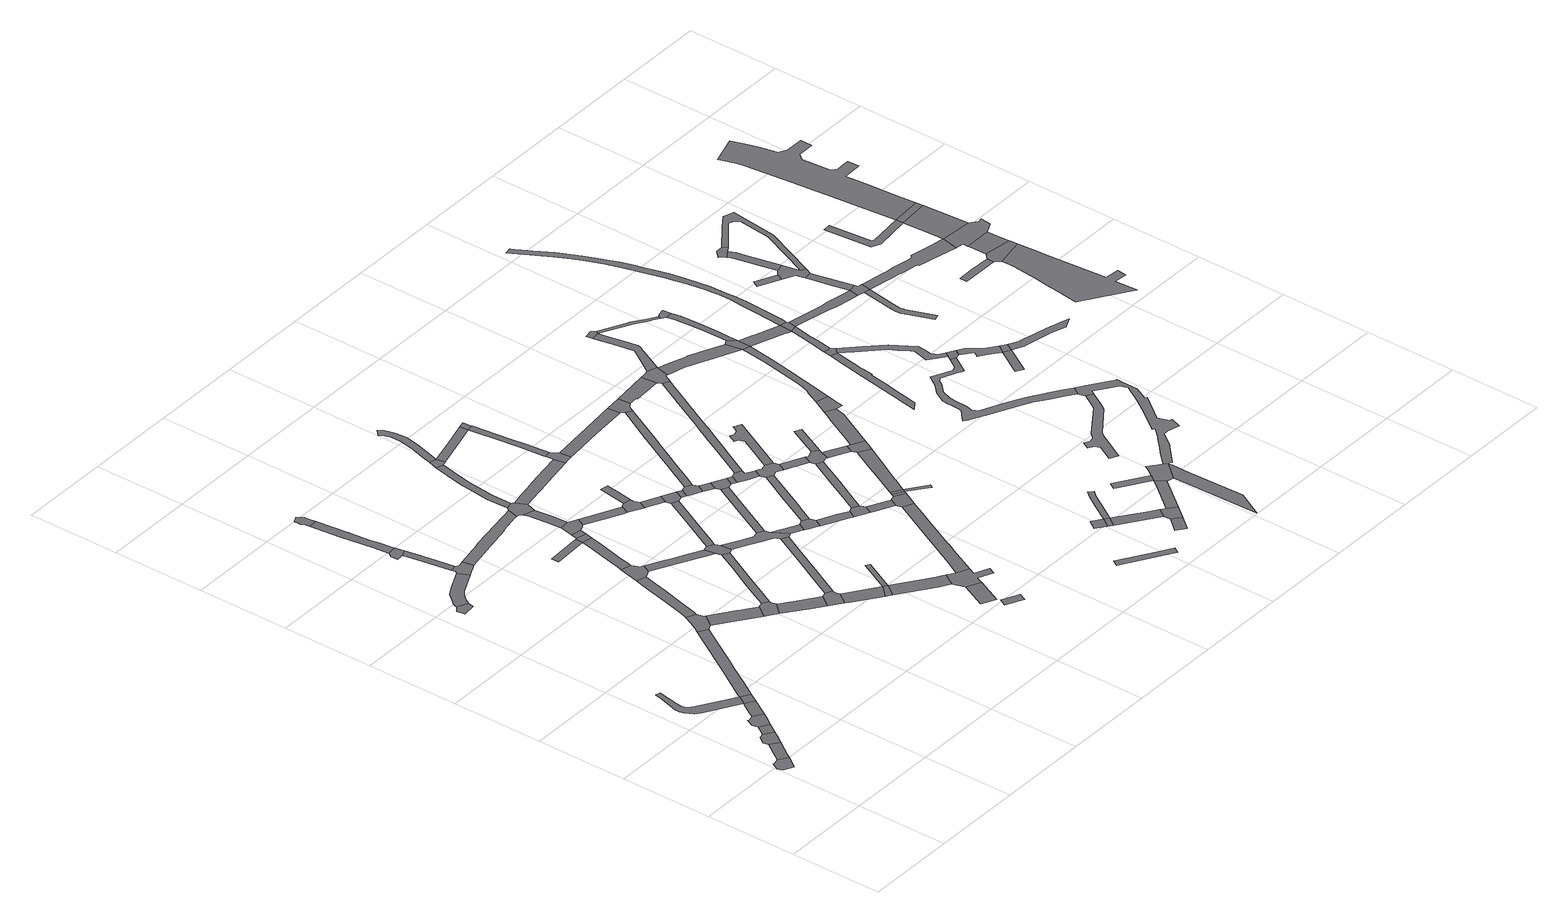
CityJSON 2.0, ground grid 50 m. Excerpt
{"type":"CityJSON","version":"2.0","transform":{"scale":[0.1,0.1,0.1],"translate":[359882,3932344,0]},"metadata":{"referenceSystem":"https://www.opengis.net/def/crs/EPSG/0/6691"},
"CityObjects":{
"road1":{"type":"Road","geometry":[{"type":"MultiSurface","lod":"1","boundaries":[[[0,1,2,3,4,5,6]]]}]},
"road2":{"type":"Road","attributes":{"RoadStructureAttribute.sectionType":"1"},"geometry":[{"type":"MultiSurface","lod":"1","boundaries":[[[7,8,9,10,0,6]]]}]},
"road3":{"type":"Road","geometry":[{"type":"MultiSurface","lod":"1","boundaries":[[[11,12,13,14,15,9,8]]]}]},
"road4":{"type":"Road","attributes":{"RoadStructureAttribute.sectionType":"1"},"geometry":[{"type":"MultiSurface","lod":"1","boundaries":[[[13,12,16,17]]]}]},
"road5":{"type":"Road","geometry":[{"type":"MultiSurface","lod":"1","boundaries":[[[16,18,19,20,21,22,23,17]]]}]},
"road6":{"type":"Road","attributes":{"RoadStructureAttribute.sectionType":"1"},"geometry":[{"type":"MultiSurface","lod":"1","boundaries":[[[24,25,26,27,28,29,30,31,32,33,34,35,36,37,38,39,40,41]]]}]},
"road7":{"type":"Road","attributes":{"RoadStructureAttribute.sectionType":"1"},"geometry":[{"type":"MultiSurface","lod":"1","boundaries":[[[42,43,20,19,44,41]]]}]},
"road8":{"type":"Road","geometry":[{"type":"MultiSurface","lod":"1","boundaries":[[[44,45,24,41]]]}]},
"road9":{"type":"Road","geometry":[{"type":"MultiSurface","lod":"1","boundaries":[[[46,47,48,49,50]]]}]},
"road10":{"type":"Road","attributes":{"RoadStructureAttribute.sectionType":"1"},"geometry":[{"type":"MultiSurface","lod":"1","boundaries":[[[51,52,53,54,55,56,57,58,59,60,61,24,45]]]}]},
"road11":{"type":"Road","attributes":{"RoadStructureAttribute.sectionType":"1"},"geometry":[{"type":"MultiSurface","lod":"1","boundaries":[[[62,63,64,65,66,67,68,69,47,46,70,71,72,73,74,75]]]}]},
"road12":{"type":"Road","geometry":[{"type":"MultiSurface","lod":"1","boundaries":[[[76,77,78,79,80,57,56,81,82,83,84,85,86]]]}]},
"road13":{"type":"Road","geometry":[{"type":"MultiSurface","lod":"1","boundaries":[[[87,88,62,75,89,90,91,92,93,94,95,96,97]]]}]},
"road14":{"type":"Road","attributes":{"RoadStructureAttribute.sectionType":"1"},"geometry":[{"type":"MultiSurface","lod":"1","boundaries":[[[96,98,99,100,101,102,103,97]]]}]},
"road15":{"type":"Road","geometry":[{"type":"MultiSurface","lod":"1","boundaries":[[[104,102,101,105,106,107]]]}]},
"road16":{"type":"Road","attributes":{"RoadStructureAttribute.sectionType":"1"},"geometry":[{"type":"MultiSurface","lod":"1","boundaries":[[[108,109,110,106,105,111,112,113,114,115,116,117,118]]]}]},
"road17":{"type":"Road","geometry":[{"type":"MultiSurface","lod":"1","boundaries":[[[119,120,121,122,123,108,124,125,126]]]}]},
"road18":{"type":"Road","attributes":{"RoadStructureAttribute.sectionType":"1"},"geometry":[{"type":"MultiSurface","lod":"1","boundaries":[[[127,128,129,130,131,82,81,132,133,134]]]}]},
"road19":{"type":"Road","attributes":{"RoadStructureAttribute.sectionType":"1"},"geometry":[{"type":"MultiSurface","lod":"1","boundaries":[[[135,136,137,138,139,86,85,140,141,142,143,144,145]]]}]},
"road20":{"type":"Road","geometry":[{"type":"MultiSurface","lod":"1","boundaries":[[[146,147,148,149,150,127,134]]]}]},
"road21":{"type":"Road","geometry":[{"type":"MultiSurface","lod":"1","boundaries":[[[144,151,152,153,154,155,145]]]}]},
"road22":{"type":"Road","attributes":{"RoadStructureAttribute.sectionType":"1"},"geometry":[{"type":"MultiSurface","lod":"1","boundaries":[[[156,157,158,159,160,161,162,93,92,163,164,165,166,167,168,169]]]}]},
"road23":{"type":"Road","attributes":{"RoadStructureAttribute.sectionType":"1"},"geometry":[{"type":"MultiSurface","lod":"1","boundaries":[[[170,171,147,146,172,173,174]]]}]},
"road24":{"type":"Road","attributes":{"RoadStructureAttribute.sectionType":"1"},"geometry":[{"type":"MultiSurface","lod":"1","boundaries":[[[175,176,177,178]]]}]},
"road25":{"type":"Road","attributes":{"RoadStructureAttribute.sectionType":"1"},"geometry":[{"type":"MultiSurface","lod":"1","boundaries":[[[179,180,181,182,155,154,183,184,185,186,178]]]}]},
"road26":{"type":"Road","geometry":[{"type":"MultiSurface","lod":"1","boundaries":[[[187,188,189,174,173,190,191]]]}]},
"road27":{"type":"Road","attributes":{"RoadStructureAttribute.sectionType":"1"},"geometry":[{"type":"MultiSurface","lod":"1","boundaries":[[[192,193,194,195,196,150,149,197,198,199,200,201,202]]]}]},
"road28":{"type":"Road","attributes":{"RoadStructureAttribute.sectionType":"1"},"geometry":[{"type":"MultiSurface","lod":"1","boundaries":[[[203,204,205,206,207,208,209,210,211,212,152,151]]]}]},
"road29":{"type":"Road","geometry":[{"type":"MultiSurface","lod":"1","boundaries":[[[213,175,178,186,214]]]}]},
"road30":{"type":"Road","attributes":{"RoadStructureAttribute.sectionType":"1"},"geometry":[{"type":"MultiSurface","lod":"1","boundaries":[[[215,216,213,214]]]}]},
"road31":{"type":"Road","attributes":{"RoadStructureAttribute.sectionType":"1"},"geometry":[{"type":"MultiSurface","lod":"1","boundaries":[[[217,218,191,190,219,220]]]}]},
"road32":{"type":"Road","geometry":[{"type":"MultiSurface","lod":"1","boundaries":[[[215,221,222,223,224,225,226,216]]]}]},
"road33":{"type":"Road","attributes":{"RoadStructureAttribute.sectionType":"1"},"geometry":[{"type":"MultiSurface","lod":"1","boundaries":[[[227,228,229,230,225,224,231,232,233]]]}]},
"road34":{"type":"Road","geometry":[{"type":"MultiSurface","lod":"1","boundaries":[[[234,235,217,220]]]}]},
"road35":{"type":"Road","geometry":[{"type":"MultiSurface","lod":"1","boundaries":[[[236,156,169,237,227,233,238,239,240,241]]]}]},
"road36":{"type":"Road","geometry":[{"type":"MultiSurface","lod":"1","boundaries":[[[242,208,207,202,201,243,244,245]]]}]},
"road37":{"type":"Road","attributes":{"RoadStructureAttribute.sectionType":"1"},"geometry":[{"type":"MultiSurface","lod":"1","boundaries":[[[246,247,248,249,250,251,252,253,254,255,189,188]]]}]},
"road38":{"type":"Road","attributes":{"RoadStructureAttribute.sectionType":"1"},"geometry":[{"type":"MultiSurface","lod":"1","boundaries":[[[222,256,257,258,259,260,223]]]}]},
"road39":{"type":"Road","attributes":{"RoadStructureAttribute.sectionType":"1"},"geometry":[{"type":"MultiSurface","lod":"1","boundaries":[[[234,261,262,263,264,235]]]}]},
"road40":{"type":"Road","attributes":{"RoadStructureAttribute.sectionType":"1"},"geometry":[{"type":"MultiSurface","lod":"1","boundaries":[[[235,265,266,267,217]]]}]},
"road41":{"type":"Road","attributes":{"RoadStructureAttribute.sectionType":"1"},"geometry":[{"type":"MultiSurface","lod":"1","boundaries":[[[268,269,270,271,272,273,274,275,276,277,278,279,280,236,241]]]}]},
"road42":{"type":"Road","attributes":{"RoadStructureAttribute.sectionType":"1"},"geometry":[{"type":"MultiSurface","lod":"1","boundaries":[[[281,282,283,284]]]}]},
"road43":{"type":"Road","geometry":[{"type":"MultiSurface","lod":"1","boundaries":[[[285,286,287,288]]]}]},
"road44":{"type":"Road","attributes":{"RoadStructureAttribute.sectionType":"1"},"geometry":[{"type":"MultiSurface","lod":"1","boundaries":[[[243,289,290,291,292,251,250,293,294,295,296,297,298,299,244]]]}]},
"road45":{"type":"Road","attributes":{"RoadStructureAttribute.sectionType":"1"},"geometry":[{"type":"MultiSurface","lod":"1","boundaries":[[[300,301,302,303,304,305,242,245]]]}]},
"road46":{"type":"Road","geometry":[{"type":"MultiSurface","lod":"1","boundaries":[[[306,307,308,309,259,258,310,311]]]}]},
"road47":{"type":"Road","geometry":[{"type":"MultiSurface","lod":"1","boundaries":[[[312,274,273,313,314]]]}]},
"road48":{"type":"Road","attributes":{"RoadStructureAttribute.sectionType":"1"},"geometry":[{"type":"MultiSurface","lod":"1","boundaries":[[[315,316,317,318,319,320,321,322,323,324,325,239,238]]]}]},
"road49":{"type":"Road","geometry":[{"type":"MultiSurface","lod":"1","boundaries":[[[263,262,282,281,326,327,328,329,330,331,332,333]]]}]},
"road50":{"type":"Road","geometry":[{"type":"MultiSurface","lod":"1","boundaries":[[[334,335,336,309,308]]]}]},
"road51":{"type":"Road","attributes":{"RoadStructureAttribute.sectionType":"1"},"geometry":[{"type":"MultiSurface","lod":"1","boundaries":[[[337,338,339,306,311]]]}]},
"road52":{"type":"Road","geometry":[{"type":"MultiSurface","lod":"1","boundaries":[[[340,341,294,293,342,343]]]}]},
"road53":{"type":"Road","attributes":{"RoadStructureAttribute.sectionType":"1"},"geometry":[{"type":"MultiSurface","lod":"1","boundaries":[[[344,345,346,347,348,349,350,312,314,351,352,353,354,355,356,357]]]}]},
"road54":{"type":"Road","geometry":[{"type":"MultiSurface","lod":"1","boundaries":[[[303,358,359,360,339,338,304]]]}]},
"road55":{"type":"Road","attributes":{"RoadStructureAttribute.sectionType":"1"},"geometry":[{"type":"MultiSurface","lod":"1","boundaries":[[[295,361,362,363,364,365,296]]]}]},
"road56":{"type":"Road","attributes":{"RoadStructureAttribute.sectionType":"1"},"geometry":[{"type":"MultiSurface","lod":"1","boundaries":[[[366,367,314,313,368,369,370,371,372,373,374,375,376,377,378,369,379]]]}]},
"road57":{"type":"Road","geometry":[{"type":"MultiSurface","lod":"1","boundaries":[[[380,381,382,383,384,385,386,340,343]]]}]},
"road58":{"type":"Road","attributes":{"RoadStructureAttribute.sectionType":"1"},"geometry":[{"type":"MultiSurface","lod":"1","boundaries":[[[387,359,358,388]]]}]},
"road59":{"type":"Road","geometry":[{"type":"MultiSurface","lod":"1","boundaries":[[[389,390,391,387,388,392,393,394]]]}]},
"road60":{"type":"Road","attributes":{"RoadStructureAttribute.sectionType":"1"},"geometry":[{"type":"MultiSurface","lod":"1","boundaries":[[[382,395,396,397,398,399,400,401,383]]]}]},
"road61":{"type":"Road","geometry":[{"type":"MultiSurface","lod":"1","boundaries":[[[402,375,374,403,321,320,404,405,406]]]}]},
"road62":{"type":"Road","attributes":{"RoadStructureAttribute.sectionType":"1"},"geometry":[{"type":"MultiSurface","lod":"1","boundaries":[[[332,407,408,409,410,411,412,413,414,415,416,417,418,333]]]}]},
"road63":{"type":"Road","attributes":{"RoadStructureAttribute.sectionType":"1"},"geometry":[{"type":"MultiSurface","lod":"1","boundaries":[[[419,420,421,422,389,394]]]}]},
"road64":{"type":"Road","geometry":[{"type":"MultiSurface","lod":"1","boundaries":[[[423,424,421,420,364,363,425]]]}]},
"road65":{"type":"Road","attributes":{"RoadStructureAttribute.sectionType":"1"},"geometry":[{"type":"MultiSurface","lod":"1","boundaries":[[[426,427,428,386,385,429,430,431]]]}]},
"road66":{"type":"Road","geometry":[{"type":"MultiSurface","lod":"1","boundaries":[[[379,369,378,432,433,434]]]}]},
"road67":{"type":"Road","geometry":[{"type":"MultiSurface","lod":"1","boundaries":[[[435,436,437,438,400,399,439]]]}]},
"road68":{"type":"Road","attributes":{"RoadStructureAttribute.sectionType":"1"},"geometry":[{"type":"MultiSurface","lod":"1","boundaries":[[[425,440,441,442,443,444,423]]]}]},
"road69":{"type":"Road","attributes":{"RoadStructureAttribute.sectionType":"1"},"geometry":[{"type":"MultiSurface","lod":"1","boundaries":[[[445,446,447,448,449,450,435,439]]]}]},
"road70":{"type":"Road","geometry":[{"type":"MultiSurface","lod":"1","boundaries":[[[451,442,441,452,453,454,455,456,457]]]}]},
"road71":{"type":"Road","attributes":{"RoadStructureAttribute.sectionType":"1"},"geometry":[{"type":"MultiSurface","lod":"1","boundaries":[[[458,459,460,461,462,391,390,463,464,465,466,467,468,469,470]]]}]},
"road72":{"type":"Road","attributes":{"RoadStructureAttribute.sectionType":"1"},"geometry":[{"type":"MultiSurface","lod":"1","boundaries":[[[471,472,473,474,475,476]]]}]},
"road73":{"type":"Road","attributes":{"RoadStructureAttribute.sectionType":"1"},"geometry":[{"type":"MultiSurface","lod":"1","boundaries":[[[477,478,479,480,481,402,406]]]}]},
"road74":{"type":"Road","attributes":{"RoadStructureAttribute.sectionType":"1"},"geometry":[{"type":"MultiSurface","lod":"1","boundaries":[[[482,447,446,416,415,483]]]}]},
"road75":{"type":"Road","geometry":[{"type":"MultiSurface","lod":"1","boundaries":[[[484,485,486,487,488,455,454,426,431,489,490,491]]]}]},
"road76":{"type":"Road","attributes":{"RoadStructureAttribute.sectionType":"1"},"geometry":[{"type":"MultiSurface","lod":"1","boundaries":[[[437,492,493,494,495,496,497,438]]]}]},
"road77":{"type":"Road","attributes":{"RoadStructureAttribute.sectionType":"1"},"geometry":[{"type":"MultiSurface","lod":"1","boundaries":[[[498,499,500,501,482,483]]]}]},
"road78":{"type":"Road","geometry":[{"type":"MultiSurface","lod":"1","boundaries":[[[500,499,502,503,504]]]}]},
"road79":{"type":"Road","attributes":{"RoadStructureAttribute.sectionType":"1"},"geometry":[{"type":"MultiSurface","lod":"1","boundaries":[[[505,506,507,508,484,491,509,510,511,512]]]}]},
"road80":{"type":"Road","attributes":{"RoadStructureAttribute.sectionType":"1"},"geometry":[{"type":"MultiSurface","lod":"1","boundaries":[[[513,514,515,502,499]]]}]},
"road81":{"type":"Road","geometry":[{"type":"MultiSurface","lod":"1","boundaries":[[[516,517,518,519]]]}]},
"road82":{"type":"Road","attributes":{"RoadStructureAttribute.sectionType":"1"},"geometry":[{"type":"MultiSurface","lod":"1","boundaries":[[[485,520,521,522,523,524,525,526,527,486]]]}]},
"road83":{"type":"Road","geometry":[{"type":"MultiSurface","lod":"1","boundaries":[[[528,529,516,519]]]}]},
"road84":{"type":"Road","geometry":[{"type":"MultiSurface","lod":"1","boundaries":[[[530,531,505,512,495,494,532,533,534,535]]]}]},
"road85":{"type":"Road","attributes":{"RoadStructureAttribute.sectionType":"1"},"geometry":[{"type":"MultiSurface","lod":"1","boundaries":[[[536,537,538,539,540,541,504,503,542,543,544,545,546,547]]]}]},
"road86":{"type":"Road","attributes":{"RoadStructureAttribute.sectionType":"1"},"geometry":[{"type":"MultiSurface","lod":"1","boundaries":[[[548,549,550,551,552,553,554,555,556,557,558,559,560,451,457]]]}]},
"road87":{"type":"Road","geometry":[{"type":"MultiSurface","lod":"1","boundaries":[[[561,562,563,480,479,458,470]]]}]},
"road88":{"type":"Road","attributes":{"RoadStructureAttribute.sectionType":"1"},"geometry":[{"type":"MultiSurface","lod":"1","boundaries":[[[564,565,566,567,534,533]]]}]},
"road89":{"type":"Road","attributes":{"RoadStructureAttribute.sectionType":"1"},"geometry":[{"type":"MultiSurface","lod":"1","boundaries":[[[528,568,569,570,571,529]]]}]},
"road90":{"type":"Road","geometry":[{"type":"MultiSurface","lod":"1","boundaries":[[[572,573,574,575,576,577,578]]]}]},
"road91":{"type":"Road","attributes":{"RoadStructureAttribute.sectionType":"1"},"geometry":[{"type":"MultiSurface","lod":"1","boundaries":[[[535,579,580,581,530]]]}]},
"road92":{"type":"Road","attributes":{"RoadStructureAttribute.sectionType":"1"},"geometry":[{"type":"MultiSurface","lod":"1","boundaries":[[[529,582,583,584,585,586,587,516]]]}]},
"road93":{"type":"Road","geometry":[{"type":"MultiSurface","lod":"1","boundaries":[[[588,589,590,591,566,565,536,547]]]}]},
"road94":{"type":"Road","geometry":[{"type":"MultiSurface","lod":"1","boundaries":[[[577,592,593,570,569,578]]]}]},
"road95":{"type":"Road","attributes":{"RoadStructureAttribute.sectionType":"1"},"geometry":[{"type":"MultiSurface","lod":"1","boundaries":[[[594,595,596,563,562,597,598,599]]]}]},
"road96":{"type":"Road","attributes":{"RoadStructureAttribute.sectionType":"1"},"geometry":[{"type":"MultiSurface","lod":"1","boundaries":[[[600,601,602,603,591,590,604,605]]]}]},
"road97":{"type":"Road","attributes":{"RoadStructureAttribute.sectionType":"1"},"geometry":[{"type":"MultiSurface","lod":"1","boundaries":[[[592,606,607,608,593]]]}]},
"road98":{"type":"Road","geometry":[{"type":"MultiSurface","lod":"1","boundaries":[[[609,610,611,612,613,607]]]}]},
"road99":{"type":"Road","geometry":[{"type":"MultiSurface","lod":"1","boundaries":[[[614,615,616,617,594,599,553,552,618,619]]]}]},
"road100":{"type":"Road","geometry":[{"type":"MultiSurface","lod":"1","boundaries":[[[620,600,605,621,622,623]]]}]},
"road101":{"type":"Road","attributes":{"RoadStructureAttribute.sectionType":"1"},"geometry":[{"type":"MultiSurface","lod":"1","boundaries":[[[624,625,626,627,628,629,630]]]}]},
"road102":{"type":"Road","geometry":[{"type":"MultiSurface","lod":"1","boundaries":[[[629,631,632,633,634,609,607,606,635,630]]]}]},
"road103":{"type":"Road","attributes":{"RoadStructureAttribute.sectionType":"1"},"geometry":[{"type":"MultiSurface","lod":"1","boundaries":[[[636,637,638,639,640,641,642,643,644,645,646,614,619]]]}]},
"road104":{"type":"Road","geometry":[{"type":"MultiSurface","lod":"1","boundaries":[[[647,648,649,650,651,652,653]]]}]},
"road105":{"type":"Road","attributes":{"RoadStructureAttribute.sectionType":"1"},"geometry":[{"type":"MultiSurface","lod":"1","boundaries":[[[654,655,656,657,658,659,660,661,662,641,663,664,665,666,667,668,669,670,671,672,673,620,623]]]}]},
"road106":{"type":"Road","attributes":{"RoadStructureAttribute.sectionType":"1"},"geometry":[{"type":"MultiSurface","lod":"1","boundaries":[[[674,675,676,677,678,679,653,680,681,682,683,684,685,686,687,688,689,690,647,653,652,691,692,693,694,695,616,615]]]}]},
"road107":{"type":"Road","geometry":[{"type":"MultiSurface","lod":"1","boundaries":[[[696,697,698,699,700,701,702,703,704,705,706,707,708,709,710,711,712,713,714]]]}]},
"road108":{"type":"Road","geometry":[{"type":"MultiSurface","lod":"1","boundaries":[[[715,642,641,662,716]]]}]},
"road109":{"type":"Road","attributes":{"RoadStructureAttribute.sectionType":"1"},"geometry":[{"type":"MultiSurface","lod":"1","boundaries":[[[717,718,719,720,721,722,723,724,725,726,727,728,715,716]]]}]},
"road110":{"type":"Road","attributes":{"RoadStructureAttribute.sectionType":"1"},"geometry":[{"type":"MultiSurface","lod":"1","boundaries":[[[729,730,731,732,733,734,735,736,737,738,739,740,741,742,743,744,745,746,747,748,749,750,751,752,753,754,755,756,757,758,759,760,761,762,763,764,765,766,767,768,769,770,771,772,773,774,775]]]}]},
"road111":{"type":"Road","geometry":[{"type":"MultiSurface","lod":"1","boundaries":[[[722,776,777,685,684,778,723]]]}]},
"road112":{"type":"Road","attributes":{"RoadStructureAttribute.sectionType":"1"},"geometry":[{"type":"MultiSurface","lod":"1","boundaries":[[[779,780,781,782,783,784,785,786,787,788,789,790,791,792,631,629,793,794,795,796,797,798,799,800,801,802,803,804,805,806,807,808,809,810,753,752,696,714]]]}]},
"road113":{"type":"Road","geometry":[{"type":"MultiSurface","lod":"1","boundaries":[[[811,812,813,814,815]]]}]},
"road114":{"type":"Road","attributes":{"RoadStructureAttribute.sectionType":"1"},"geometry":[{"type":"MultiSurface","lod":"1","boundaries":[[[816,817,818,819,820,821,822,813,812,811,823,824,825,826,827,828,829,830,831,832,833,834,835,836,837,838,839,840,812,841,842,843,844,845,846,847,848,849,850]]]}]},
"road115":{"type":"Road","attributes":{"RoadStructureAttribute.sectionType":"7"},"geometry":[{"type":"MultiSurface","lod":"1","boundaries":[[[851,852,853,854,855,856,857,858,716,662]]]}]},
"road116":{"type":"Road","attributes":{"RoadStructureAttribute.sectionType":"1"},"geometry":[{"type":"MultiSurface","lod":"1","boundaries":[[[854,859,860,815,814,861,862,863,864]]]}]},
"road117":{"type":"Road","geometry":[{"type":"MultiSurface","lod":"1","boundaries":[[[865,866,855,854,864]]]}]},
"road118":{"type":"Road","geometry":[{"type":"MultiSurface","lod":"1","boundaries":[[[849,775,774,867,868,850]]]}]},
"road119":{"type":"Road","attributes":{"RoadStructureAttribute.sectionType":"1"},"geometry":[{"type":"MultiSurface","lod":"1","boundaries":[[[869,870,871,872,873,874,875,876,877,878,879,880,881,882,883,884,885,886,855,866,887,888,889,890,891,892,893,894,895,896,897,898,899,900,901,902,903,904,905,906,907,908,909,910,911]]]}]},
"road120":{"type":"Road","geometry":[{"type":"MultiSurface","lod":"1","boundaries":[[[912,913,914,915]]]}]},
"road121":{"type":"Road","attributes":{"RoadStructureAttribute.sectionType":"1"},"geometry":[{"type":"MultiSurface","lod":"1","boundaries":[[[916,917,918,919,868,867,920,921,922,923,924,912]]]}]},
"road122":{"type":"Road","attributes":{"RoadStructureAttribute.sectionType":"1"},"geometry":[{"type":"MultiSurface","lod":"1","boundaries":[[[925,926,927,928,929,930,931,932,865,864]]]}]},
"road123":{"type":"Road","geometry":[{"type":"MultiSurface","lod":"1","boundaries":[[[933,916,912,915]]]}]},
"road124":{"type":"Road","geometry":[{"type":"MultiSurface","lod":"1","boundaries":[[[934,935,936,937]]]}]},
"road125":{"type":"Road","attributes":{"RoadStructureAttribute.sectionType":"1"},"geometry":[{"type":"MultiSurface","lod":"1","boundaries":[[[938,939,940,941,942,943,944,945,946,947,948,949,950,933,915]]]}]},
"road126":{"type":"Road","geometry":[{"type":"MultiSurface","lod":"1","boundaries":[[[928,951,952,953,954,955,956,929]]]}]},
"road127":{"type":"Road","attributes":{"RoadStructureAttribute.sectionType":"1"},"geometry":[{"type":"MultiSurface","lod":"1","boundaries":[[[957,958,959,960,961,929,956]]]}]},
"road128":{"type":"Road","geometry":[{"type":"MultiSurface","lod":"1","boundaries":[[[962,959,958,963,964,965,966,967,934,937]]]}]},
"road129":{"type":"Road","attributes":{"RoadStructureAttribute.sectionType":"1"},"geometry":[{"type":"MultiSurface","lod":"1","boundaries":[[[968,969,970,967,966,971,972,973,974,975]]]}]},
"road130":{"type":"Road","geometry":[{"type":"MultiSurface","lod":"1","boundaries":[[[976,977,978,979,975,974,980]]]}]},
"road131":{"type":"Road","attributes":{"RoadStructureAttribute.sectionType":"1"},"geometry":[{"type":"MultiSurface","lod":"1","boundaries":[[[981,982,983,984,985,986,987,988,989,964,963,990,991,992,993,994,995,976,980]]]}]},
"road132":{"type":"Road","attributes":{"RoadStructureAttribute.sectionType":"1"},"geometry":[{"type":"MultiSurface","lod":"1","boundaries":[[[996,997,998,999,1000,1001,1002,1003,1004,1005,953,952,951,1006,1007,1008,1009,1010,1011,1012,1013,1014,1015,1016,952,1017,1018,1019,1020,1021,1022,1023,1024,1025,1026,1027,1028]]]}]},
"road133":{"type":"Road","geometry":[{"type":"MultiSurface","lod":"1","boundaries":[[[1029,1030,1031,1032,1033,1034]]]}]},
"road134":{"type":"Road","attributes":{"function":"3","RoadStructureAttribute.sectionType":"1"},"geometry":[{"type":"MultiSurface","lod":"1","boundaries":[[[1035,1036,1037,1038,1039,1040,1041,1042,1043,1044,1045,1046,1047,1048,1049,1050]]]}]},
"road135":{"type":"Road","geometry":[{"type":"MultiSurface","lod":"1","boundaries":[[[1035,1050,1051,1052,1053,1029,1034]]]}]},
"road136":{"type":"Road","attributes":{"RoadStructureAttribute.sectionType":"1"},"geometry":[{"type":"MultiSurface","lod":"1","boundaries":[[[1054,1055,1056,1057,1058,1059,1060,1061,1062,1063,1064,1065,1066,1028,1067,1068,1069,1063]]]}]},
"road137":{"type":"Road","attributes":{"function":"3","RoadStructureAttribute.sectionType":"1"},"geometry":[{"type":"MultiSurface","lod":"1","boundaries":[[[1070,1053,1052,1071,1072,1073]]]}]},
"road138":{"type":"Road","geometry":[{"type":"MultiSurface","lod":"1","boundaries":[[[1027,1074,1073,1072,1075,1076,1077,1078,1067,1028]]]}]},
"road139":{"type":"Road","geometry":[{"type":"MultiSurface","lod":"1","boundaries":[[[1069,1079,1054,1063]]]}]},
"road140":{"type":"Road","attributes":{"function":"3","RoadStructureAttribute.sectionType":"1"},"geometry":[{"type":"MultiSurface","lod":"1","boundaries":[[[1080,1081,1082,1083,1084,1085,1086,1054,1079,1087,1088,1089,1090,1091,1092,1093,1094,1095,1096,1097,1098,1099,1100,1101,1102,1103,1104,1105,1106,1107,1108,1109,1110,1111,1112,1113,1114,1115]]]}]}
},
"vertices":[
[64,532,0],[35,524,0],[26,528,0],[7,487,0],[15,458,0],[67,434,0],[112,499,0],
[126,521,0],[185,607,0],[138,640,0],[83,560,0],
[205,635,0],[235,680,0],[186,713,0],[157,706,0],[131,669,0],
[271,735,0],[221,768,0],
[307,787,0],[321,811,0],[271,842,0],[242,834,0],[232,839,0],[212,797,0],
[360,986,0],[162,1107,0],[158,1110,0],[141,1129,0],[134,1151,0],[136,1185,0],[147,1245,0],[159,1297,0],[133,1304,0],[122,1258,0],[102,1195,0],[92,1156,0],[93,1132,0],[98,1110,0],[109,1086,0],[124,1066,0],[150,1046,0],[329,937,0],
[321,924,0],[283,866,0],[379,906,0],
[410,955,0],
[187,2450,0],[127,2476,0],[101,2455,0],[110,2411,0],[179,2417,0],
[422,975,0],[464,1043,0],[530,1151,0],[557,1194,0],[674,1386,0],[706,1437,0],[657,1467,0],[638,1436,0],[625,1414,0],[482,1184,0],[371,1004,0],
[345,2645,0],[235,2591,0],[191,2565,0],[157,2526,0],[143,2507,0],[136,2497,0],[131,2486,0],[129,2483,0],[196,2469,0],[211,2490,0],[227,2509,0],[238,2518,0],[251,2527,0],[374,2588,0],
[698,1540,0],[686,1517,0],[686,1516,0],[672,1491,0],[664,1477,0],[737,1451,0],[784,1515,0],[783,1515,0],[778,1519,0],[768,1558,0],[717,1581,0],
[351,2668,0],[353,2657,0],[394,2598,0],[404,2602,0],[410,2604,0],[445,2621,0],[433,2680,0],[410,2675,0],[403,2673,0],[387,2685,0],[349,2678,0],
[362,2836,0],[356,2862,0],[356,2865,0],[340,2947,0],[304,2933,0],[324,2829,0],
[265,2931,0],[331,3001,0],[281,2993,0],[263,2971,0],
[227,3418,0],[244,3258,0],[270,3075,0],[329,3012,0],[316,3089,0],[309,3129,0],[298,3244,0],[298,3245,0],[296,3245,0],[296,3251,0],[273,3423,0],
[243,3517,0],[234,3509,0],[215,3503,0],[211,3463,0],[224,3444,0],[275,3423,0],[268,3473,0],[269,3487,0],
[994,1364,0],[946,1399,0],[915,1421,0],[908,1426,0],[851,1467,0],[853,1368,0],[924,1317,0],[948,1300,0],
[799,1896,0],[783,1830,0],[767,1767,0],[737,1647,0],[724,1598,0],[777,1581,0],[797,1661,0],[832,1799,0],[853,1884,0],[865,1931,0],[812,1945,0],
[1010,1256,0],[1062,1315,0],[1055,1345,0],[1059,1354,0],[1023,1372,0],
[904,1949,0],[927,1994,0],[913,2001,0],[894,2044,0],[840,2057,0],
[899,2768,0],[858,2761,0],[845,2759,0],[601,2716,0],[590,2713,0],[555,2706,0],[541,2703,0],[543,2642,0],[613,2657,0],[755,2682,0],[754,2687,0],[867,2708,0],[869,2708,0],[882,2709,0],
[1165,1240,0],[1082,1301,0],[1128,1168,0],[1196,1119,0],[1243,1182,0],
[903,2377,0],[709,2367,0],[711,2327,0],[905,2337,0],
[891,2269,0],[878,2217,0],[852,2105,0],[848,2088,0],[901,2074,0],[910,2112,0],[945,2257,0],[960,2325,0],
[1303,1162,0],[1308,1172,0],[1272,1190,0],[1264,1069,0],[1311,1133,0],
[1166,1652,0],[1096,1515,0],[1095,1512,0],[1094,1512,0],[1054,1432,0],[1093,1420,0],[1139,1511,0],[1153,1539,0],[1205,1641,0],[1258,1744,0],[1222,1762,0],
[1042,1878,0],[1085,1857,0],[1129,1834,0],[1174,1811,0],[1213,1791,0],[1205,1851,0],[1151,1879,0],[1123,1893,0],[1059,1926,0],[1013,1950,0],
[914,2378,0],[969,2366,0],
[977,2404,0],[922,2415,0],
[1480,1012,0],[1334,1115,0],[1282,1056,0],[1425,954,0],
[1004,2417,0],[1016,2422,0],[1038,2467,0],[990,2490,0],[936,2487,0],[936,2483,0],
[911,2693,0],[919,2661,0],[930,2576,0],[931,2570,0],[988,2542,0],[986,2576,0],[974,2673,0],
[1454,933,0],[1500,998,0],
[912,2784,0],[901,2705,0],[991,2728,0],[964,2785,0],[959,2788,0],[951,2794,0],
[1233,1860,0],[1286,1753,0],[1278,1814,0],[1269,1842,0],
[1384,1321,0],[1467,1484,0],[1479,1507,0],[1508,1565,0],[1528,1605,0],[1493,1624,0],[1468,1574,0],[1434,1508,0],[1408,1456,0],[1346,1335,0],
[1138,2363,0],[1212,2327,0],[1223,2322,0],[1245,2367,0],[1139,2418,0],
[1639,802,0],[1693,770,0],[1734,837,0],[1685,867,0],
[1536,1068,0],[1587,1169,0],[1565,1180,0],
[947,2829,0],[949,2829,0],[949,2901,0],[964,3053,0],[972,3092,0],[1003,3237,0],[964,3248,0],[934,3103,0],[927,3072,0],[925,3059,0],[921,3023,0],[909,2903,0],[909,2828,0],
[1789,668,0],[1714,703,0],[1649,564,0],[1725,529,0],
[1804,426,0],[1823,467,0],[1731,511,0],[1711,471,0],
[1361,1715,0],[1381,1705,0],[1426,1682,0],[1484,1652,0],[1557,1615,0],[1507,1697,0],[1498,1725,0],[1462,1743,0],[1434,1734,0],[1379,1762,0],[1333,1786,0],
[1284,1872,0],[1359,2018,0],[1439,2175,0],[1447,2190,0],[1410,2207,0],[1323,2037,0],
[1327,2327,0],[1313,2354,0],[1316,2373,0],[1272,2380,0],[1241,2313,0],[1305,2282,0],
[979,3299,0],[1030,3245,0],[1018,3289,0],
[996,2729,0],[1095,2747,0],[1134,2754,0],[1145,2756,0],[1295,2784,0],[1367,2798,0],[1356,2858,0],[1262,2842,0],[1146,2821,0],[1098,2813,0],[1028,2799,0],
[1807,708,0],[1885,670,0],[1902,706,0],[1903,707,0],[1902,707,0],[1825,744,0],[1842,779,0],[1779,809,0],
[1329,2455,0],[1341,2527,0],[1296,2534,0],
[1317,2276,0],[1401,2235,0],[1423,2280,0],
[1640,1628,0],[1620,1638,0],[1608,1589,0],[1618,1584,0],
[1007,3623,0],[1018,3608,0],[1031,3570,0],[1034,3512,0],[1020,3445,0],[1014,3421,0],[994,3353,0],[1059,3435,0],[1063,3452,0],[1075,3508,0],[1071,3578,0],[1064,3598,0],[1053,3628,0],[1035,3652,0],
[1475,2199,0],[1497,2244,0],[1432,2276,0],
[1504,1737,0],[1587,1899,0],[1676,2073,0],[1640,2092,0],[1551,1918,0],
[1154,3326,0],[1048,3297,0],[1153,3279,0],[1300,3319,0],[1327,3118,0],[1329,3103,0],[1336,3039,0],[1350,2913,0],[1351,2905,0],[1387,2909,0],[1373,3039,0],[1363,3123,0],[1336,3324,0],[1294,3365,0],
[1639,1573,0],[1670,1557,0],[1691,1546,0],[1714,1591,0],[1705,1618,0],[1704,1619,0],[1669,1638,0],
[1523,2231,0],[1501,2186,0],
[1599,2193,0],[1589,2222,0],[1553,2238,0],[1521,2176,0],[1529,2173,0],[1576,2149,0],
[1744,1519,0],[1767,1507,0],[1774,1504,0],[1774,1503,0],[1845,1467,0],[1869,1511,0],[1811,1541,0],
[1413,2868,0],[1353,2886,0],[1381,2801,0],[1390,2802,0],[1420,2805,0],
[1857,809,0],[1901,901,0],[1903,906,0],[1942,983,0],[1943,987,0],[2022,1147,0],[2067,1236,0],[2098,1297,0],[2105,1311,0],[2048,1340,0],[1965,1177,0],[1821,891,0],
[1588,2143,0],[1631,2120,0],[1654,2165,0],[1619,2183,0],
[1728,2127,0],[1675,2154,0],[1705,2083,0],
[1847,1987,0],[1758,1812,0],[1756,1808,0],[1794,1794,0],[1799,1804,0],[1882,1968,0],
[1334,3338,0],[1330,3372,0],[1329,3376,0],
[1942,1473,0],[1939,1485,0],[1933,1502,0],[1898,1520,0],[1920,1429,0],
[1714,2078,0],[1734,2068,0],[1753,2114,0],[1749,2117,0],[1736,2123,0],
[1956,1410,0],[2038,1368,0],[2061,1413,0],[2056,1415,0],[2043,1422,0],[2002,1443,0],
[1786,2125,0],[1760,2055,0],[1788,2040,0],[1838,2016,0],[1860,2060,0],[1811,2085,0],[1822,2107,0],
[1860,2830,0],[1751,2622,0],[1738,2597,0],[1705,2533,0],[1638,2402,0],[1624,2289,0],[1674,2385,0],[1712,2460,0],[1746,2525,0],[1771,2573,0],[1788,2605,0],[1793,2615,0],[1895,2811,0],
[2499,171,0],[2307,291,0],[2286,257,0],[2521,111,0],[2543,97,0],[2564,131,0],
[1455,2809,0],[1650,2832,0],[1845,2847,0],[1838,2914,0],[1465,2873,0],
[2089,1422,0],[2147,1393,0],
[1970,2005,0],[1961,2033,0],[1921,2053,0],[1893,2044,0],[1879,2051,0],[1883,1969,0],[1911,1979,0],[1948,1960,0],
[1975,1585,0],[2031,1695,0],[2112,1854,0],[2076,1872,0],[1993,1709,0],[1952,1628,0],
[2153,1405,0],[2154,1409,0],[2097,1438,0],[2094,1431,0],
[2165,1423,0],[2163,1425,0],[2106,1454,0],
[2090,1945,0],[2052,1964,0],[2049,1966,0],[2027,1977,0],[2001,1934,0],[2005,1932,0],[2027,1921,0],[2067,1901,0],
[2258,1328,0],[2260,1327,0],[2268,1344,0],
[2546,536,0],[2493,574,0],[2458,525,0],[2511,487,0],
[2119,2341,0],[2079,2361,0],[2062,2328,0],[2034,2318,0],[2011,2329,0],[1989,2284,0],[2010,2274,0],[2020,2245,0],
[2535,470,0],[2570,519,0],
[2142,1951,0],[2105,1937,0],[2141,1863,0],[2151,1858,0],[2164,1906,0],[2175,1926,0],
[2269,1776,0],[2217,1674,0],[2152,1545,0],[2129,1500,0],[2128,1499,0],[2121,1484,0],[2202,1498,0],[2203,1499,0],[2203,1500,0],[2271,1625,0],[2299,1679,0],[2333,1741,0],
[1873,2206,0],[2002,2456,0],[2024,2498,0],[2176,2795,0],[2190,2821,0],[2154,2839,0],[2091,2716,0],[2083,2701,0],[1988,2516,0],[1964,2470,0],[1907,2359,0],[1870,2287,0],[1818,2186,0],
[1911,2842,0],[1936,2858,0],[1929,2924,0],
[2199,1834,0],[2259,1804,0],[2281,1849,0],[2185,1897,0],
[2713,344,0],[2735,329,0],[2769,378,0],[2728,407,0],
[2740,290,0],[2685,228,0],[2679,221,0],[2678,220,0],[2725,181,0],[2784,256,0],[2740,291,0],
[2259,2097,0],[2224,2114,0],[2190,2046,0],
[2633,619,0],[2672,680,0],[2697,711,0],[2674,730,0],[2647,698,0],[2608,635,0],
[2344,1762,0],[2349,1772,0],[2366,1805,0],[2300,1839,0],
[2839,325,0],[2795,360,0],
[2132,2947,0],[2065,2939,0],[1935,2925,0],[1983,2861,0],[1983,2852,0],[2141,2862,0],
[2435,2101,0],[2413,2058,0],[2409,2051,0],[2326,1888,0],[2474,2017,0],[2490,2072,0],
[2973,495,0],[2939,547,0],[2911,508,0],
[2962,580,0],[2795,687,0],[2794,688,0],[2772,654,0],[2785,646,0],
[2241,2934,0],[2243,2939,0],[2189,2956,0],[2162,2950,0],[2212,2864,0],[2223,2864,0],
[2475,2180,0],[2527,2066,0],[2532,2091,0],[2547,2165,0],
[3016,320,0],[3024,5,0],[3100,145,0],[3092,458,0],[3089,555,0],[3089,574,0],[3011,485,0],
[3072,594,0],[3049,612,0],[3004,646,0],[2989,618,0],[2976,494,0],
[2245,2858,0],[2319,2838,0],[2382,2811,0],[2462,2776,0],[2510,2755,0],[2604,2714,0],[2587,2803,0],[2402,2884,0],[2400,2884,0],[2395,2885,0],[2306,2914,0],
[2302,3343,0],[2295,3348,0],[2289,3356,0],[2286,3363,0],[2241,3355,0],[2247,3321,0],[2291,3328,0],
[2561,2234,0],[2570,2279,0],[2580,2331,0],[2582,2340,0],[2591,2390,0],[2600,2439,0],[2611,2497,0],[2618,2530,0],[2644,2702,0],[2585,2565,0],[2571,2491,0],[2541,2335,0],[2539,2327,0],[2535,2309,0],[2532,2298,0],[2529,2288,0],[2525,2278,0],[2517,2263,0],[2514,2258,0],[2513,2255,0],
[2295,3044,0],[2319,3091,0],[2325,3103,0],[2328,3119,0],[2320,3168,0],[2298,3288,0],[2440,3252,0],[2448,3248,0],[2521,3200,0],[2535,3192,0],[2567,3173,0],[2577,3188,0],[2539,3211,0],[2531,3215,0],[2457,3264,0],[2439,3273,0],[2437,3274,0],[2253,3280,0],[2264,3220,0],[2285,3105,0],[2284,3104,0],[2246,3044,0],
[3288,1219,0],[3279,1205,0],[3237,1135,0],[3227,1124,0],[3062,1012,0],[3042,986,0],[3041,984,0],[3008,976,0],[2979,992,0],[2958,952,0],[2986,935,0],[2999,907,0],[2951,820,0],[2995,797,0],[3084,959,0],[3097,975,0],[3254,1087,0],[3277,1124,0],[3322,1199,0],
[2614,2819,0],[2644,2773,0],
[2646,2832,0],[2647,2894,0],[2647,2998,0],[2641,3077,0],[2638,3111,0],[2632,3158,0],[2594,3153,0],[2600,3107,0],[2603,3071,0],[2609,2996,0],[2612,2948,0],[2613,2867,0],
[3100,1847,0],[3074,1837,0],[3071,1838,0],[2991,1874,0],[2963,1886,0],[2925,1826,0],[2880,1783,0],[2845,1720,0],[2843,1686,0],[2842,1664,0],[2842,1652,0],[2840,1621,0],[2839,1605,0],[2774,1548,0],[2788,1535,0],[2865,1495,0],[2874,1491,0],[2874,1490,0],[2975,1443,0],[3041,1411,0],[3099,1380,0],[3159,1339,0],[3229,1292,0],[3279,1259,0],[3306,1301,0],[3257,1334,0],[3125,1422,0],[3063,1456,0],[2993,1489,0],[2987,1492,0],[2948,1511,0],[2884,1541,0],[2870,1571,0],[2879,1604,0],[2881,1629,0],[2882,1662,0],[2885,1709,0],[2905,1765,0],[2948,1807,0],[2967,1836,0],[2987,1843,0],[2996,1839,0],[3064,1809,0],[3085,1799,0],[3101,1792,0],[3159,1886,0],[3134,1902,0],
[2626,3204,0],[2589,3196,0],[2581,3163,0],
[3336,1221,0],[3396,1181,0],[3452,1143,0],[3458,1122,0],[3462,1105,0],[3401,1002,0],[3360,943,0],[3263,807,0],[3276,800,0],[3232,752,0],[3223,743,0],[3168,690,0],[3136,661,0],[3114,638,0],[3098,580,0],[3108,570,0],[3200,654,0],[3212,665,0],[3268,742,0],[3297,742,0],[3363,725,0],[3384,784,0],[3367,788,0],[3349,847,0],[3454,986,0],[3441,992,0],[3480,1065,0],[3481,1164,0],[3482,1188,0],[3478,1187,0],[3422,1224,0],[3364,1263,0],
[2813,2358,0],[2851,2350,0],[2878,2377,0],[2860,2395,0],[2822,2402,0],
[3131,1970,0],[3116,2004,0],[3119,2026,0],[3124,2082,0],[3073,2163,0],[3049,2201,0],[2967,2285,0],[2804,2305,0],[2774,2140,0],[2733,1916,0],[2720,1846,0],[2708,1783,0],[2753,1815,0],[2758,1839,0],[2777,1943,0],[2787,1998,0],[2797,2053,0],[2808,2115,0],[2812,2112,0],[2814,2122,0],[2824,2175,0],[2819,2179,0],[2823,2197,0],[2841,2300,0],[2848,2337,0],[2907,2292,0],[3019,2177,0],[3044,2138,0],[3045,2136,0],[3075,2088,0],[3083,2075,0],[3061,1987,0],[3101,1957,0],[3146,1922,0],[3163,1951,0],
[2709,2679,0],[2828,2636,0],[2839,2632,0],[2862,2624,0],[2865,2696,0],[2846,2703,0],[2727,2744,0],[2721,2747,0],
[2858,2604,0],[2841,2502,0],[2875,2488,0],[2880,2530,0],[2888,2572,0],[2901,2634,0],
[2907,2679,0],[2902,2688,0],
[3187,1891,0],[3207,1925,0],
[2545,4066,0],[2658,3873,0],[2697,3793,0],[2719,3745,0],[2757,3651,0],[2789,3553,0],[2834,3389,0],[2842,3357,0],[2844,3350,0],[2853,3304,0],[2864,3245,0],[2876,3188,0],[2882,3136,0],[2884,3118,0],[2887,3077,0],[2888,3009,0],[2883,2933,0],[2877,2852,0],[2910,2719,0],[2917,2825,0],[2918,2837,0],[2922,2941,0],[2921,3013,0],[2920,3040,0],[2916,3123,0],[2915,3147,0],[2895,3279,0],[2880,3366,0],[2879,3369,0],[2866,3418,0],[2849,3483,0],[2833,3539,0],[2812,3606,0],[2789,3663,0],[2778,3689,0],[2751,3758,0],[2728,3807,0],[2688,3889,0],[2634,3980,0],[2623,4003,0],[2594,4055,0],[2584,4071,0],[2584,4074,0],
[3330,1744,0],[3244,1602,0],[3282,1578,0],[3370,1724,0],
[3359,1787,0],[3311,1822,0],[3277,1864,0],[3247,1902,0],[3247,1845,0],[3242,1835,0],[3232,1817,0],[3274,1788,0],[3299,1766,0],
[3097,2596,0],[3144,2583,0],[3222,2570,0],[3280,2560,0],[3289,2613,0],[3230,2623,0],[3152,2638,0],[3102,2641,0],
[3394,1767,0],
[3182,2957,0],[3068,3011,0],[3051,2975,0],[3165,2921,0],
[3429,1696,0],[3452,1691,0],[3488,1684,0],[3489,1683,0],[3597,1661,0],[3676,1638,0],[3678,1638,0],[3733,1665,0],[3699,1676,0],[3609,1704,0],[3490,1729,0],[3488,1729,0],[3445,1738,0],
[3318,2553,0],[3353,2547,0],[3362,2600,0],[3338,2604,0],[3338,2606,0],[3334,2622,0],
[3313,2726,0],[3287,2847,0],[3243,2838,0],[3253,2786,0],[3268,2717,0],
[3232,2889,0],[3303,2884,0],[3278,2895,0],[3272,2918,0],[3257,2989,0],[3212,2979,0],
[3162,3212,0],[3172,3166,0],[3195,3057,0],[3232,3108,0],[3218,3173,0],[3207,3224,0],[3190,3258,0],[3151,3231,0],
[3199,3302,0],[3158,3300,0],[3127,3265,0],[3139,3254,0],[3217,3278,0],
[3281,3327,0],[3326,3361,0],[3369,3395,0],[3377,3396,0],[3395,3388,0],[3402,3386,0],[3422,3363,0],[3400,3182,0],[3396,3174,0],[3425,3169,0],[3428,3175,0],[3458,3431,0],[3419,3445,0],[3401,3451,0],[3329,3398,0],
[3834,2538,0],[3814,2542,0],[3690,2565,0],[3678,2553,0],[3658,2552,0],[3563,2570,0],[3523,2572,0],[3500,2576,0],[3498,2577,0],[3372,2599,0],[3307,2485,0],[3290,2386,0],[3287,2343,0],[3291,2311,0],[3292,2309,0],[3349,2156,0],[3382,2168,0],[3325,2320,0],[3325,2323,0],[3322,2344,0],[3325,2382,0],[3497,2521,0],[3499,2521,0],[3514,2519,0],[3543,2514,0],[3547,2513,0],[3645,2494,0],[3649,2484,0],[3686,2476,0],[3711,2471,0],[3717,2470,0],[3869,2438,0],[3887,2528,0],
[3887,2269,0],[3768,2270,0],[3684,2271,0],[3684,2231,0],[3720,2231,0],[3884,2229,0],
[3914,2201,0],[3913,2150,0],[3912,2126,0],[3904,2028,0],[3901,2007,0],[3886,1898,0],[3883,1872,0],[3862,1725,0],[4117,1561,0],[4109,1684,0],[4181,1679,0],[4186,1729,0],[4106,1737,0],[4081,2070,0],[4078,2118,0],[4070,2231,0],
[4067,2272,0],[4066,2278,0],[3914,2295,0],
[3874,2797,0],[3685,2775,0],[3669,2782,0],[3648,3017,0],[3610,3013,0],[3608,3013,0],[3608,3011,0],[3631,2753,0],[3680,2734,0],[3878,2757,0],[3883,2655,0],[3888,2561,0],[3888,2549,0],[4064,2518,0],[4055,2632,0],[4045,2770,0],
[3913,2390,0],[4061,2368,0],[4059,2402,0],[3913,2401,0],
[3913,2429,0],[4119,2430,0],[4125,2488,0],[4103,2485,0],[4065,2516,0],
[4042,2809,0],
[3754,3758,0],[3785,3666,0],[3790,3623,0],[3820,3359,0],[3828,3277,0],[3838,3176,0],[3852,3032,0],[4037,2884,0],[4034,2915,0],[4033,2936,0],[4021,3087,0],[4019,3118,0],[4011,3200,0],[4070,3202,0],[4104,3204,0],[4115,3204,0],[4114,3269,0],[4067,3267,0],[4036,3266,0],[4017,3282,0],[4007,3290,0],[4006,3298,0],[4000,3381,0],[3997,3421,0],[3993,3447,0],[4021,3481,0],[4113,3481,0],[4113,3546,0],[4014,3546,0],[3971,3572,0],[3970,3580,0],[3958,3633,0],[3947,3679,0],[3943,3692,0],[3934,3724,0],[3908,3805,0]
]}
